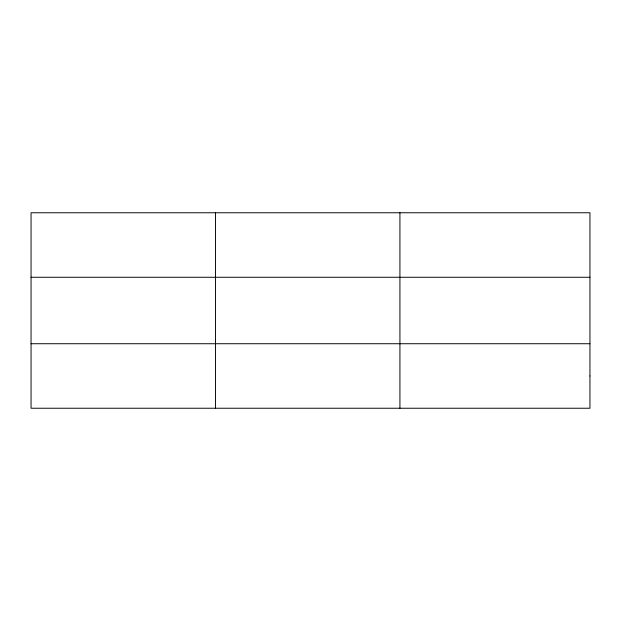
<?xml version="1.0" encoding="UTF-8"?>
<svg xmlns="http://www.w3.org/2000/svg" width="621" height="621" viewBox="0 0 621 621"><rect width="100%" height="100%" fill="white"/><g stroke="black" fill="none" stroke-linecap="round" stroke-linejoin="round"><path stroke-width="0.93" d="M215.487 212.762L215.487 408.238M399.924 212.762L399.924 408.238M31.05 277.269L589.95 277.269M31.05 343.731L589.95 343.731M589.95 375.984L589.95 408.238L31.05 408.238L31.05 212.762L589.95 212.762L589.95 375.984"/></g></svg>
